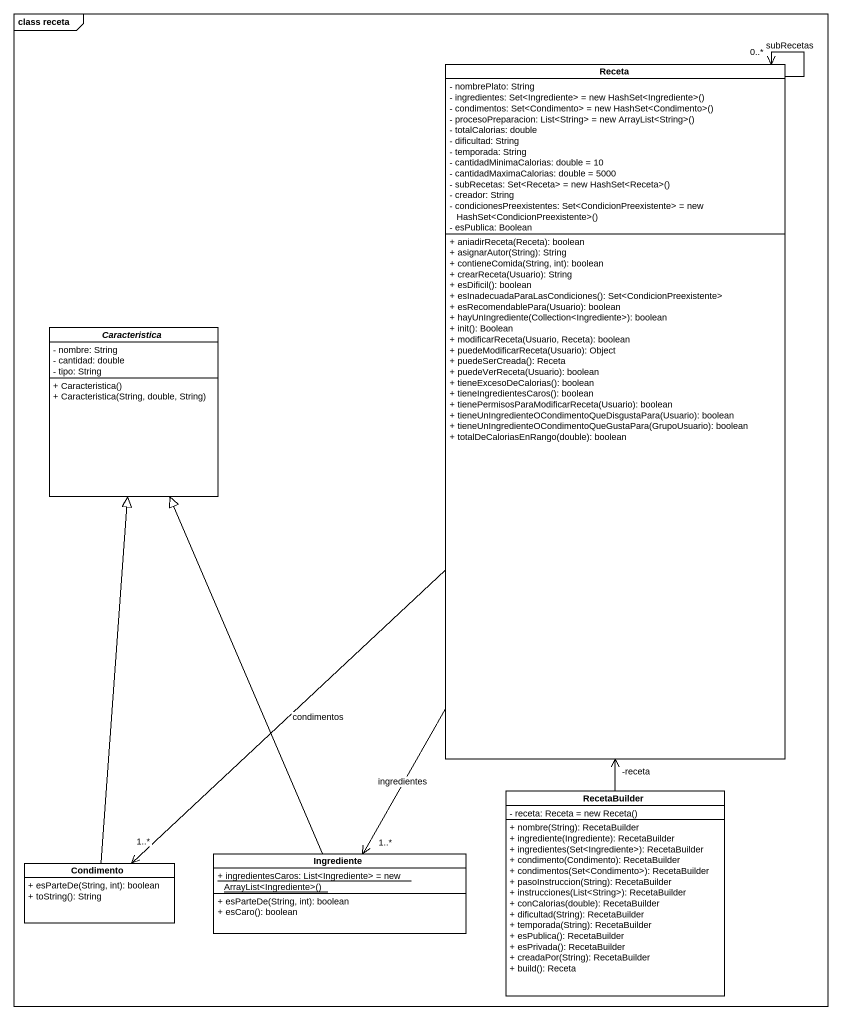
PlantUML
@startuml
mainframe class receta
hide circle
hide empty members
skinparam classAttributeIconSize 0
class Receta {
  - nombrePlato: String
  {field} - ingredientes: Set<Ingrediente> = new HashSet<Ingrediente>()
  {field} - condimentos: Set<Condimento> = new HashSet<Condimento>()
  {field} - procesoPreparacion: List<String> = new ArrayList<String>()
  - totalCalorias: double
  - dificultad: String
  - temporada: String
  - cantidadMinimaCalorias: double = 10
  - cantidadMaximaCalorias: double = 5000
  {field} - subRecetas: Set<Receta> = new HashSet<Receta>()
  - creador: String
  {field} - condicionesPreexistentes: Set<CondicionPreexistente> = new HashSet<CondicionPreexistente>()
  - esPublica: Boolean
  + aniadirReceta(Receta): boolean
  + asignarAutor(String): String
  + contieneComida(String, int): boolean
  + crearReceta(Usuario): String
  + esDificil(): boolean
  + esInadecuadaParaLasCondiciones(): Set<CondicionPreexistente>
  + esRecomendablePara(Usuario): boolean
  + hayUnIngrediente(Collection<Ingrediente>): boolean
  + init(): Boolean
  + modificarReceta(Usuario, Receta): boolean
  + puedeModificarReceta(Usuario): Object
  + puedeSerCreada(): Receta
  + puedeVerReceta(Usuario): boolean
  + tieneExcesoDeCalorias(): boolean
  + tieneIngredientesCaros(): boolean
  + tienePermisosParaModificarReceta(Usuario): boolean
  + tieneUnIngredienteOCondimentoQueDisgustaPara(Usuario): boolean
  + tieneUnIngredienteOCondimentoQueGustaPara(GrupoUsuario): boolean
  + totalDeCaloriasEnRango(double): boolean
}
abstract class Caracteristica {
  - nombre: String
  - cantidad: double
  - tipo: String
  + Caracteristica()
  + Caracteristica(String, double, String)
}
class RecetaBuilder {
  {field} - receta: Receta = new Receta()
  + nombre(String): RecetaBuilder
  + ingrediente(Ingrediente): RecetaBuilder
  + ingredientes(Set<Ingrediente>): RecetaBuilder
  + condimento(Condimento): RecetaBuilder
  + condimentos(Set<Condimento>): RecetaBuilder
  + pasoInstruccion(String): RecetaBuilder
  + instrucciones(List<String>): RecetaBuilder
  + conCalorias(double): RecetaBuilder
  + dificultad(String): RecetaBuilder
  + temporada(String): RecetaBuilder
  + esPublica(): RecetaBuilder
  + esPrivada(): RecetaBuilder
  + creadaPor(String): RecetaBuilder
  + build(): Receta
}
class Condimento {
  + esParteDe(String, int): boolean
  + toString(): String
}
class Ingrediente {
  {static} {field} + ingredientesCaros: List<Ingrediente> = new ArrayList<Ingrediente>()
  + esParteDe(String, int): boolean
  + esCaro(): boolean
}
Receta --> "0..*" Receta : subRecetas
Receta --> "1..*" Condimento : condimentos
Receta --> "1..*" Ingrediente : ingredientes
RecetaBuilder -up-> "-receta" Receta
Condimento -up-|> Caracteristica
Ingrediente -up-|> Caracteristica
@enduml
